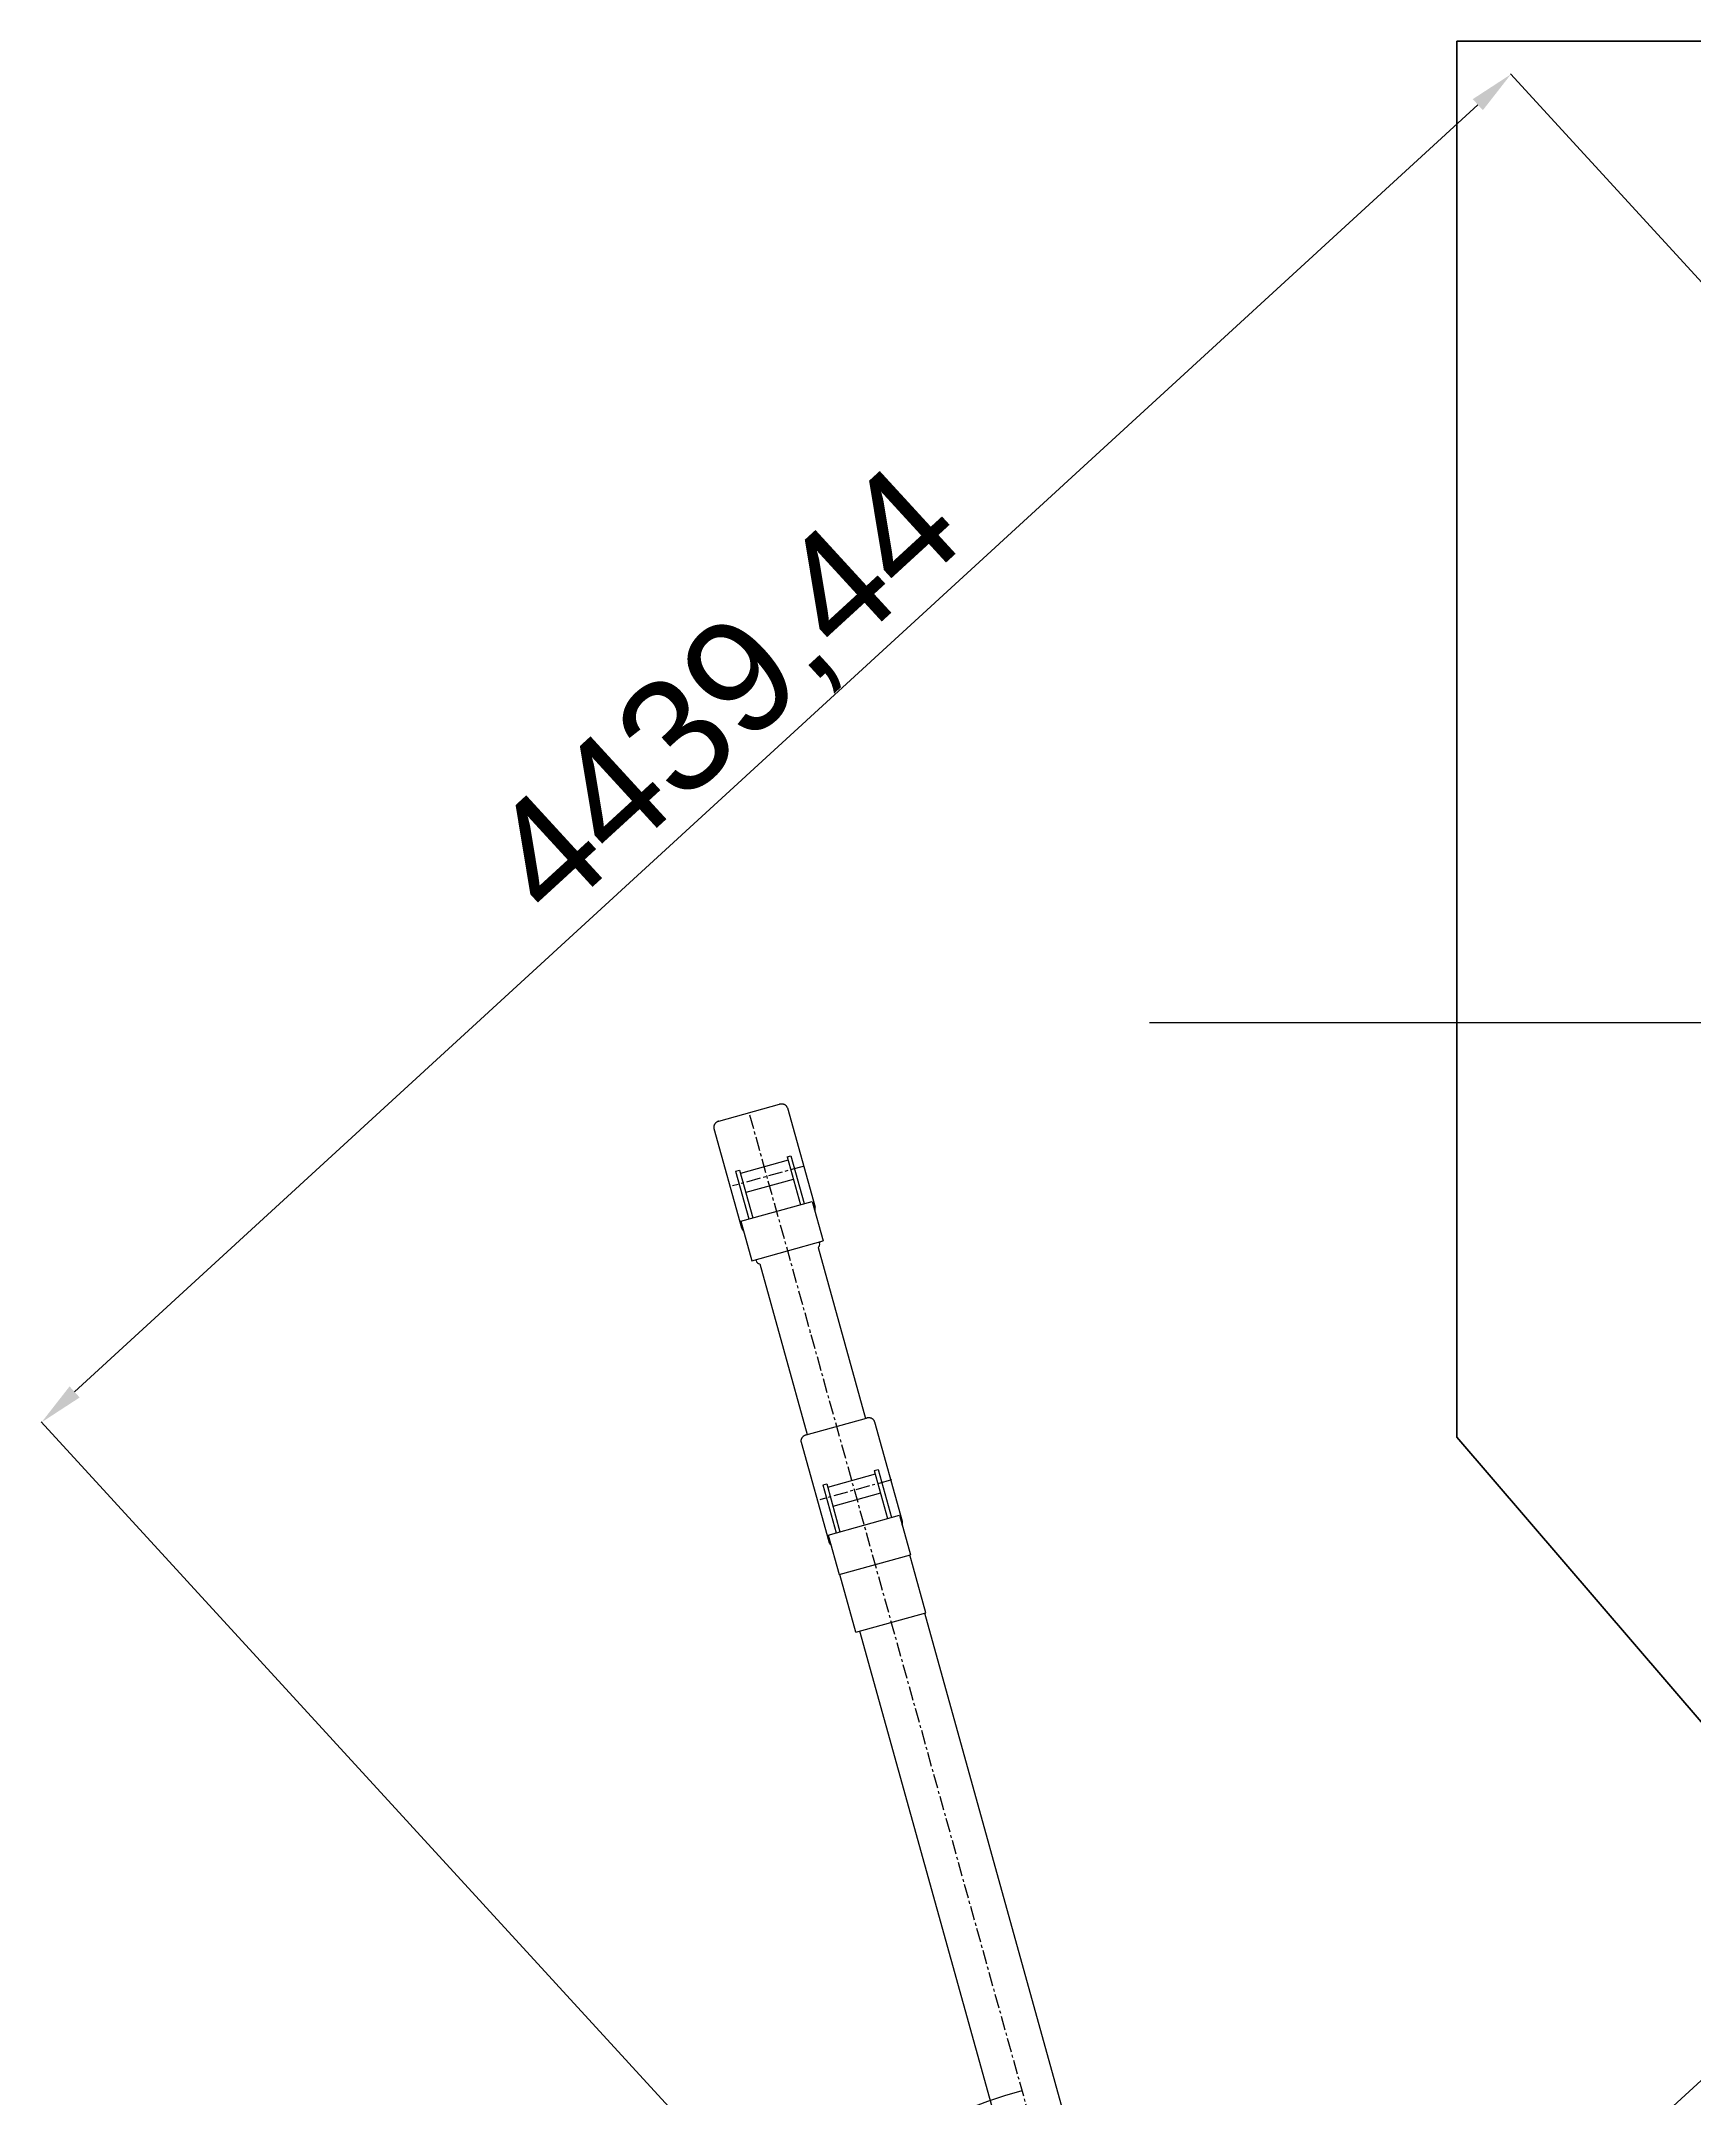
# Model space of a CAD drawing. Header units: millimetres. Extents: x 13669 to 217197, y -88248 to 24578.
# Drawn here: x 195774 to 199457, y -23567 to -18987 of the extents above; entities that cross this region are included whole.
import ezdxf

# ---------------------------------------------------------------- set-up
doc = ezdxf.new("R2010")
doc.units = ezdxf.units.MM
doc.linetypes.add('CENTER', pattern=[50.8, 31.75, -6.35, 6.35, -6.35])
doc.layers.add('1', color=7, linetype='Continuous')
doc.layers.add('CHAPA PISO', color=3, linetype='Continuous')
doc.layers.add('TITULOS', color=6, linetype='Continuous', lineweight=60)
doc.styles.get("Standard").update_dxf_attribs({"font": 'arial.ttf'})
doc.dimstyles.new('DIMSTYLE24', dxfattribs={"dimtxt": 3.2, "dimasz": 1, "dimexe": 2.54, "dimexo": 0, "dimgap": 1.6, "dimtad": 1, "dimdec": 4, "dimzin": 0, "dimdsep": 46, "dimtxsty": 'Standard', "dimblk1": 'OPEN', "dimblk2": 'OPEN', "dimsah": 1, "dimcen": 0.09, "dimadec": 0, "dimazin": 0, "dimtfac": 1, "dimtdec": 4, "dimtmove": 0, "dimatfit": 3, "dimldrblk": 'OPEN', "dimfxl": 1, "dimtvp": 1, "dimtolj": 1, "dimtzin": 0, "dimarcsym": 0})
doc.dimstyles.new('ISO-25', dxfattribs={"dimtxt": 2.5, "dimasz": 2.5, "dimexe": 1.25, "dimexo": 0.625, "dimtad": 1, "dimtxsty": 'Standard', "dimcen": 2.5, "dimadec": 0, "dimazin": 0, "dimtfac": 1, "dimtmove": 0, "dimatfit": 3, "dimfxl": 1, "dimarcsym": 0})

# ---------------------------------------------------------------- blocks, each defined once
blk = doc.blocks.new('_OPEN')
at = {"color": 0, "linetype": 'ByBlock'}
for q in [(-3.128, 0.562), (-3.128, -0.562), (-3, 0)]:
    blk.add_line((0, 0), q, dxfattribs=at)
blk = doc.blocks.new('*D398')
at = {"layer": '1', "color": 0, "linetype": 'Continuous', "lineweight": -2, "transparency": 16777216}
blk.add_line((197699.1, -25283.2), (197378.9, -25576.8), dxfattribs=at)
blk.add_arc((198291.5, -24739.9), 1237, 105.6249, 222.5007, dxfattribs=at)
at = {"layer": 'Defpoints', "color": 0, "linetype": 'Continuous', "transparency": 16777216}
for p in [(197351, -21371.8), (201544.4, -21756.7), (197283.5, -24022.9), (198126.2, -24147.7), (197699.1, -25283.2)]:
    blk.add_point(p, dxfattribs=at)
at = {"layer": '1', "color": 0, "linetype": 'Continuous', "lineweight": -2, "transparency": 16777216, "xscale": 0.5, "yscale": 0.5, "zscale": 0.5}
for p, rotation in [((197958.8, -23548.4), 15.61327975359566), ((197379.8, -25576), 312.5122968847326)]:
    blk.add_blockref('_OPEN', p, dxfattribs=dict(at, rotation=rotation))
at = {"layer": '1', "color": 0, "linetype": 'Continuous', "transparency": 16777216, "insert": (197056.4, -24646.4), "char_height": 1.6, "attachment_point": 5, "rotation": 85.6712}
blk.add_mtext('\\A1;117°', dxfattribs=at)
blk = doc.blocks.new('*D399')
at = {"layer": '1', "color": 0, "linetype": 'Continuous', "lineweight": -2, "transparency": 16777216}
blk.add_line((197699.1, -25283.2), (197394.3, -25562.8), dxfattribs=at)
blk.add_arc((198307, -24725.7), 1237.2, 222.547, 5.4397, dxfattribs=at)
at = {"layer": 'Defpoints', "color": 0, "linetype": 'Continuous', "transparency": 16777216}
for p in [(201544.4, -21756.7), (201756.4, -24395.8), (198887.3, -24670.2), (197699.1, -25283.2), (198310.7, -25962.9)]:
    blk.add_point(p, dxfattribs=at)
at = {"layer": '1', "color": 0, "linetype": 'Continuous', "lineweight": -2, "transparency": 16777216, "xscale": 0.5, "yscale": 0.5, "zscale": 0.5}
for p, rotation in [((199538.5, -24607.9), 95.45130150216656), ((197395.2, -25561.9), 132.5354540853407)]:
    blk.add_blockref('_OPEN', p, dxfattribs=dict(at, rotation=rotation))
at = {"layer": '1', "color": 0, "linetype": 'Continuous', "transparency": 16777216, "insert": (199198, -25581.7), "char_height": 1.6, "attachment_point": 5, "rotation": 46.15}
blk.add_mtext('\\A1;143°', dxfattribs=at)
blk = doc.blocks.new('*D400')
at = {"color": 0, "lineweight": -2, "transparency": 16777216}
for p, q in [((201530.7, -21768.4), (199046.3, -19059.4)), ((195849, -21993.3), (198973.4, -19127.9)), ((198258.8, -24769), (195774.4, -22060))]:
    blk.add_line(p, q, dxfattribs=at)
at = {"color": 0, "transparency": 16777216}
for points in [[(198962.2, -19115.6), (198984.7, -19140.2), (199047.1, -19060.3)], [(195837.7, -21981), (195860.2, -22005.6), (195775.3, -22060.9)]]:
    blk.add_solid(points, dxfattribs=at)
at = {"layer": 'Defpoints', "color": 0, "transparency": 16777216}
for p in [(199047.1, -19060.3), (201531.1, -21768.8), (198259.3, -24769.5)]:
    blk.add_point(p, dxfattribs=at)
at = {"color": 0, "transparency": 16777216, "insert": (197309.2, -20449.4), "char_height": 250, "attachment_point": 5, "rotation": 42.5239}
blk.add_mtext('4439,44', dxfattribs=at)

msp = doc.modelspace()

# ---------------------------------------------------------------- linework, layer by layer
at = {"color": 7, "linetype": 'Continuous'}
msp.add_lwpolyline([(197931.4363344, -25202.4022202), (201148.5708912, -22251.9742825), (201016.7713904, -22108.2606458), (197799.6368335, -25058.6885835)], dxfattribs=at)
at = {"layer": '1', "color": 7, "linetype": 'Continuous'}
for p, q in [((197283.5735362, -21390.5049768), (197418.4606994, -21353.0156232)), ((197436.2747145, -21361.094609), (197497.7273233, -21582.2019489)), ((197272.4735827, -21406.5831231), (197333.9357469, -21627.7248585)), ((197437.5281884, -21477.6363962), (197331.5453107, -21507.0923558)), ((197435.3859438, -21469.9285628), (197444.0571546, -21467.5185961)), ((197435.3859438, -21469.9285628), (197464.9919564, -21576.4515122)), ((197444.0571546, -21467.5185961), (197473.6632363, -21574.0414448)), ((197320.7318447, -21501.7945285), (197329.403024, -21499.384392)), ((197320.7318447, -21501.7945285), (197350.3377566, -21608.3174087)), ((197329.403024, -21499.384392), (197359.0091372, -21605.9074104)), ((197449.3105536, -21520.0295518), (197343.3276806, -21549.4854113)), ((197332.7060986, -21613.2178952), (197491.2949259, -21569.141128)), ((197491.2949259, -21569.141128), (197515.7940758, -21657.2893174)), ((197332.7060986, -21613.2178952), (197357.2052486, -21701.3660847)), ((197357.2052486, -21701.3660847), (197515.7940758, -21657.2893174)), ((197507.3153708, -21659.6457584), (197507.8347703, -21661.5143272)), ((197365.6838529, -21699.0095746), (197366.2031518, -21700.8780743)), ((197374.438292, -21708.1019147), (197480.1231116, -22088.3561219)), ((197504.5080901, -21671.951354), (197610.1924997, -22052.2058721)), ((197477.7140826, -22089.0256645), (197612.6013465, -22051.5363801)), ((197630.4152609, -22059.6152968), (197691.8679703, -22280.7227058)), ((197466.6141291, -22105.1038109), (197528.0763624, -22326.2454456)), ((197629.5264902, -22168.4492506), (197638.1977701, -22166.0391832)), ((197629.5264902, -22168.4492506), (197659.1325028, -22274.9721999)), ((197638.1977701, -22166.0391832), (197667.8037827, -22272.5621326)), ((197514.8723911, -22200.3152162), (197523.5436711, -22197.9051489)), ((197514.8723911, -22200.3152162), (197544.4784037, -22306.8381656)), ((197523.5436711, -22197.9051489), (197553.1496836, -22304.4280982)), ((197631.6687388, -22176.1570986), (197525.6859272, -22205.613024)), ((197643.4510998, -22218.5502388), (197537.4682923, -22248.0061789)), ((197526.8467141, -22311.7384824), (197685.4354723, -22267.6618158)), ((197685.4354723, -22267.6618158), (197709.9346222, -22355.8100052)), ((197526.8467141, -22311.7384824), (197551.345795, -22399.8867725)), ((197551.345795, -22399.8867725), (197709.9346222, -22355.8100052)), ((197716.7908481, -22385.333571), (197708.6821463, -22356.1581436)), ((197744.4680339, -22484.9165673), (197716.9398026, -22385.8693515)), ((197588.3842937, -22528.2970766), (197552.5983715, -22399.5387032)), ((197588.3842937, -22528.2970766), (197744.4680339, -22484.9165673)), ((198032.3541517, -23530.0973095), (197742.0525716, -22485.5879531)), ((197914.665907, -23666.812669), (197597.5305149, -22525.7550728)), ((198059.1878835, -23626.6455313), (198032.3541517, -23530.0973095))]:
    msp.add_line(p, q, dxfattribs=at)
at = {"layer": '1', "color": 7, "linetype": 'CENTER'}
for p, q in [((198126.1736682, -24147.7409865), (197351.0171178, -21371.7603)), ((197473.5702352, -21490.4531281), (197314.0162638, -21534.7980981)), ((197667.7108507, -22188.9737153), (197508.1568102, -22233.3187859))]:
    msp.add_line(p, q, dxfattribs=at)
at = {"layer": '1', "color": 7, "linetype": 'Continuous'}
for points in [[(197436.2747574, -21361.0947064, 0.0245486221), (197435.8756559, -21359.9284657, 0.0245486221), (197435.3412155, -21358.8121396, 0.0245486221), (197434.676583, -21357.7564791, 0.0245486221), (197433.8881592, -21356.7716507, 0.0245486221), (197432.983537, -21355.8671389, 0.0245486221), (197431.9714286, -21355.0516546, 0.0245486221), (197430.8615809, -21354.3330513, 0.0245486221), (197429.6646826, -21353.7182496, 0.0245486221), (197428.3922603, -21353.2131704, 0.0245486221), (197427.0565681, -21352.8226778, 0.0245486221), (197425.6704696, -21352.5505326, 0.0245486221), (197424.2473136, -21352.3993556, 0.0245486221), (197422.8008059, -21352.3706027, 0.0245486221), (197421.3448772, -21352.4645509, 0.0245486221), (197419.8935487, -21352.6802954, 0.0245486221), (197418.4607977, -21353.0157584, -1)], [(197283.5734332, -21390.5049738, 0.0245486221), (197282.1730578, -21390.9569246, 0.0245486221), (197280.8185443, -21391.5210108, 0.0245486221), (197279.5229375, -21392.1917998, 0.0245486221), (197278.2987148, -21392.9628316, 0.0245486221), (197277.1576661, -21393.8266808, 0.0245486221), (197276.1107804, -21394.7750279, 0.0245486221), (197275.1681396, -21395.79874, 0.0245486221), (197274.338822, -21396.887958, 0.0245486221), (197273.6308144, -21398.0321922, 0.0245486221), (197273.0509352, -21399.2204231, 0.0245486221), (197272.604769, -21400.4412072, 0.0245486221), (197272.2966127, -21401.6827879, 0.0245486221), (197272.1294339, -21402.9332079, 0.0245486221), (197272.1048426, -21404.1804251, 0.0245486221), (197272.2230757, -21405.4124281, 0.0245486221), (197272.4829946, -21406.617352, -1)], [(197497.4213653, -21591.1841003, 0.0095218773), (197497.6008537, -21590.6424092, 0.0095218773), (197497.7595641, -21590.0943019, 0.0095218773), (197497.8972662, -21589.5405734, 0.0095218773), (197498.0137603, -21588.9820269, 0.0095218773), (197498.1088775, -21588.4194724, 0.0095218773), (197498.1824798, -21587.853726, 0.0095218773), (197498.2344605, -21587.2856081, 0.0095218773), (197498.2647441, -21586.7159428, 0.0095218773), (197498.2732867, -21586.1455563, 0.0095218773), (197498.2600761, -21585.5752758, 0.0095218773), (197498.2251312, -21585.0059285, 0.0095218773), (197498.1685028, -21584.4383403, 0.0095218773), (197498.090273, -21583.8733342, 0.0095218773), (197497.9905554, -21583.3117299, 0.0095218773), (197497.8694945, -21582.7543418, 0.0095218773), (197497.7272658, -21582.2019783, -1)], [(197333.9357043, -21627.7247621, 0.0095218773), (197334.0988944, -21628.2712997, 0.0095218773), (197334.2828092, -21628.8112188, 0.0095218773), (197334.487182, -21629.3437362, 0.0095218773), (197334.7117163, -21629.8680797, 0.0095218773), (197334.9560866, -21630.3834887, 0.0095218773), (197335.2199382, -21630.8892156, 0.0095218773), (197335.5028886, -21631.384527, 0.0095218773), (197335.8045274, -21631.8687045, 0.0095218773), (197336.124417, -21632.3410458, 0.0095218773), (197336.4620935, -21632.8008659, 0.0095218773), (197336.8170672, -21633.2474977, 0.0095218773), (197337.1888232, -21633.6802936, 0.0095218773), (197337.5768222, -21634.0986258, 0.0095218773), (197337.9805016, -21634.5018875, 0.0095218773), (197338.3992759, -21634.8894939, 0.0095218773), (197338.8325376, -21635.2608828, -1)], [(197630.4152722, -22059.6152244, 0.0245486221), (197630.0161708, -22058.4489837, 0.0245486221), (197629.4817303, -22057.3326577, 0.0245486221), (197628.8170978, -22056.2769972, 0.0245486221), (197628.028674, -22055.2921688, 0.0245486221), (197627.1240519, -22054.387657, 0.0245486221), (197626.1119434, -22053.5721726, 0.0245486221), (197625.0020958, -22052.8535693, 0.0245486221), (197623.8051974, -22052.2387677, 0.0245486221), (197622.5327751, -22051.7336884, 0.0245486221), (197621.197083, -22051.3431959, 0.0245486221), (197619.8109845, -22051.0710507, 0.0245486221), (197618.3878285, -22050.9198737, 0.0245486221), (197616.9413208, -22050.8911208, 0.0245486221), (197615.485392, -22050.985069, 0.0245486221), (197614.0340636, -22051.2008135, 0.0245486221), (197612.6013125, -22051.5362765, -1)], [(197477.7140803, -22089.0257306, 0.0245486221), (197476.3137048, -22089.4776815, 0.0245486221), (197474.9591914, -22090.0417677, 0.0245486221), (197473.6635846, -22090.7125567, 0.0245486221), (197472.4393619, -22091.4835885, 0.0245486221), (197471.2983132, -22092.3474377, 0.0245486221), (197470.2514274, -22093.2957848, 0.0245486221), (197469.3087867, -22094.3194968, 0.0245486221), (197468.4794691, -22095.4087149, 0.0245486221), (197467.7714615, -22096.5529491, 0.0245486221), (197467.1915823, -22097.74118, 0.0245486221), (197466.7454161, -22098.9619641, 0.0245486221), (197466.4372597, -22100.2035448, 0.0245486221), (197466.2700809, -22101.4539648, 0.0245486221), (197466.2454897, -22102.701182, 0.0245486221), (197466.3637228, -22103.933185, 0.0245486221), (197466.6236416, -22105.1381089, -1)], [(197691.5620124, -22289.7048572, 0.0095218773), (197691.7415008, -22289.163166, 0.0095218773), (197691.9002111, -22288.6150587, 0.0095218773), (197692.0379132, -22288.0613303, 0.0095218773), (197692.1544074, -22287.5027838, 0.0095218773), (197692.2495245, -22286.9402293, 0.0095218773), (197692.3231268, -22286.3744829, 0.0095218773), (197692.3751075, -22285.806365, 0.0095218773), (197692.4053911, -22285.2366997, 0.0095218773), (197692.4139338, -22284.6663131, 0.0095218773), (197692.4007231, -22284.0960327, 0.0095218773), (197692.3657782, -22283.5266854, 0.0095218773), (197692.3091499, -22282.9590972, 0.0095218773), (197692.2309201, -22282.3940911, 0.0095218773), (197692.1312024, -22281.8324867, 0.0095218773), (197692.0101415, -22281.2750986, 0.0095218773), (197691.8679129, -22280.7227352, -1)], [(197528.0763514, -22326.245519, 0.0095218773), (197528.2395415, -22326.7920566, 0.0095218773), (197528.4234563, -22327.3319756, 0.0095218773), (197528.6278291, -22327.8644931, 0.0095218773), (197528.8523634, -22328.3888366, 0.0095218773), (197529.0967336, -22328.9042455, 0.0095218773), (197529.3605853, -22329.4099725, 0.0095218773), (197529.6435357, -22329.9052839, 0.0095218773), (197529.9451744, -22330.3894614, 0.0095218773), (197530.2650641, -22330.8618027, 0.0095218773), (197530.6027406, -22331.3216227, 0.0095218773), (197530.9577143, -22331.7682546, 0.0095218773), (197531.3294702, -22332.2010505, 0.0095218773), (197531.7174693, -22332.6193826, 0.0095218773), (197532.1211487, -22333.0226444, 0.0095218773), (197532.5399229, -22333.4102508, 0.0095218773), (197532.9731847, -22333.7816396, -1)]]:
    msp.add_lwpolyline(points, format="xyb", dxfattribs=at)
for centre, start, end in [((197498.1999113, -21664.192043), 309.110483563, 15.5316525876), ((197375.8380107, -21698.2003585), 195.5316525876, 261.9537823624)]:
    msp.add_arc(centre, 10.0000014, start, end, dxfattribs=at)
msp.add_point((197486.8291839, -21860.4141321), dxfattribs=at)
at = {"layer": 'CHAPA PISO'}
msp.add_line((205375.8743746, -21171.5175154), (198242.4284753, -21171.5175154), dxfattribs=at)
at = {"layer": 'TITULOS'}
for p, q in [((201628.8743746, -18986.5175154), (198926.8743748, -18986.5175154)), ((198926.8743748, -22093.7921077), (198926.8743748, -18986.5175154)), ((198926.8743748, -22093.7921077), (200009.8786994, -23356.5175154))]:
    msp.add_line(p, q, dxfattribs=at)

# ---------------------------------------------------------------- dimensions: what is measured, and where the dimension line sits
dim = msp.add_aligned_dim(p1=(198259.2642761, -24769.4584898), p2=(201531.1163007, -21768.8492673), distance=3675.1037633, dimstyle='ISO-25', override={"dimtxt": 250, "dimasz": 100})
dim.commit()
dim.dimension.update_dxf_attribs({"geometry": '*D400', "text_midpoint": (197309.2288575, -20449.4321101)})
at = {"layer": '1', "color": 7, "linetype": 'Continuous'}
for base, line2, picture, middle in [((197283.47541, -24022.8548664), ((198126.1736682, -24147.7409865), (197351.0171178, -21371.7603)), '*D398', (197058.0062368, -24646.5050049)), ((198310.6568521, -25962.8591408), ((198887.2749096, -24670.2005844), (201756.3568803, -24395.815335)), '*D399', (199199.1726405, -25582.7726694))]:
    dim = msp.add_angular_dim_2l(base=base, line1=((197699.0675512, -25283.2138329), (201544.4170415, -21756.6511834)), line2=line2, dimstyle='DIMSTYLE24', override={"dimscale": 0.5, "dimdec": 0, "dimlfac": 65}, dxfattribs=at)
    dim.commit()
    dim.dimension.update_dxf_attribs({"geometry": picture, "text_midpoint": middle, "dimtype": 162})

doc.saveas('drawing.dxf')
